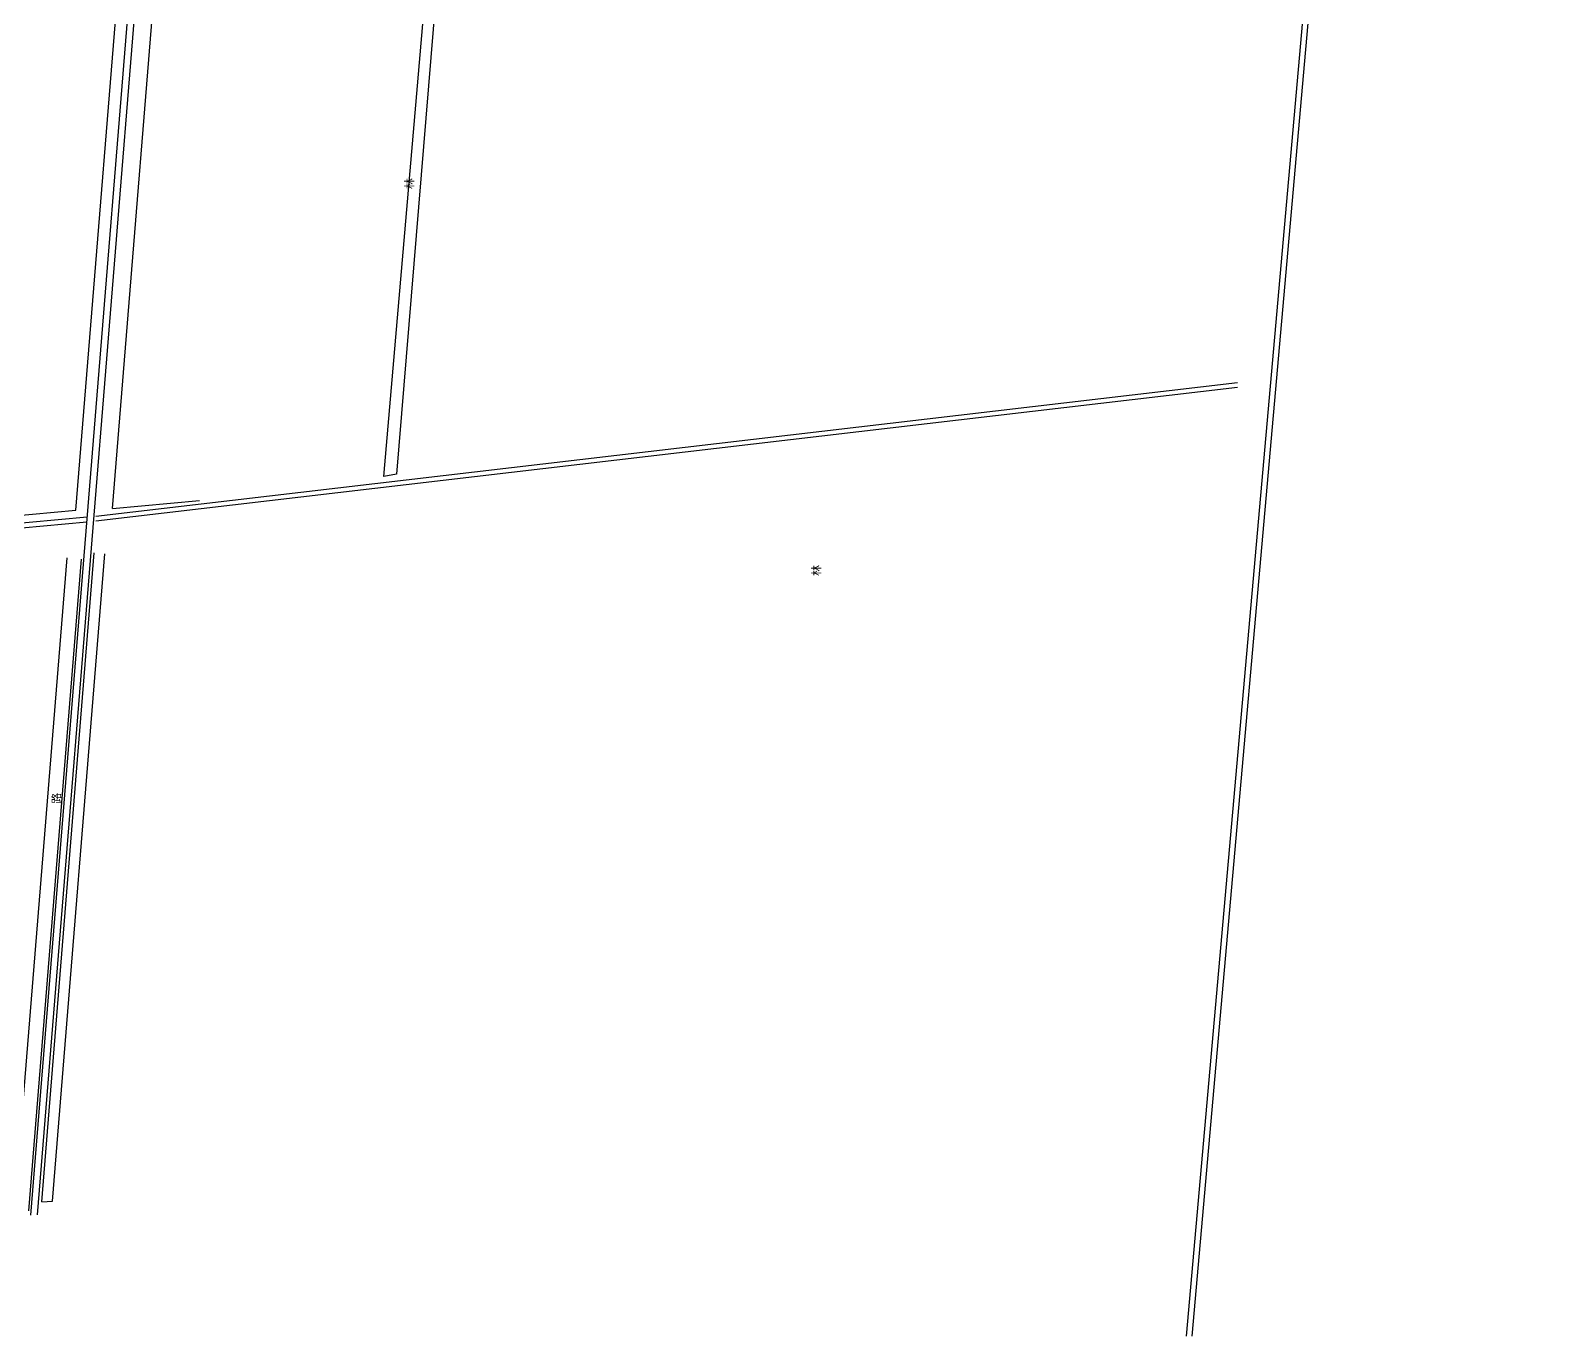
# Model space of a CAD drawing. Extents: x 544477 to 562575, y 4986974 to 4992709.
# Drawn here: x 561041 to 562575, y 4987748 to 4989054 of the extents above; entities that cross this region are included whole.
import ezdxf

# ---------------------------------------------------------------- set-up
doc = ezdxf.new("R2010")
doc.units = 0
doc.header["$LTSCALE"] = 10
doc.layers.add('路、林、渠', color=7, linetype='CONTINUOUS')
doc.styles.add('宋体', font='')
doc.styles.get('宋体').set_extended_font_data('SimSun')

msp = doc.modelspace()

# ---------------------------------------------------------------- linework, layer by layer
at = {"layer": '路、林、渠', "color": 5, "linetype": 'Continuous', "flags": 128}
for points, elevation in [([(562569.5, 4991974), (562196, 4987748.6)], 0.5), ([(562575, 4991974), (562201.5, 4987748.3)], 0.5), ([(561040.7, 4987869.4), (561365.5, 4991882.3), (561365.5, 4991906.8), (561364.6, 4991909.1), (561360.4, 4991910.5)], 1.6), ([(561040.7, 4987869.4), (561365.5, 4991882.3), (561365.5, 4991906.8), (561364.6, 4991909.1), (561360.4, 4991910.5)], 1.6), ([(561047.4, 4987869.9), (561372.3, 4991882.1), (561375, 4991907.6), (561375.7, 4991910.3), (561379.1, 4991912.3)], 1.6), ([(561047.4, 4987869.9), (561372.3, 4991882.1), (561375, 4991907.6), (561375.7, 4991910.3), (561379.1, 4991912.3)], 1.6)]:
    msp.add_lwpolyline(points, dxfattribs=dict(at, elevation=elevation))
at = {"layer": '路、林、渠', "color": 3, "linetype": 'Continuous', "flags": 128}
for points, elevation in [([(561085.7, 4988574.4), (561141.3, 4989261.3)], 0.9), ([(561122.4, 4988575.8), (561178.1, 4989264.3)], 0.7), ([(561122.4, 4988575.8), (561209.3, 4988583.9)], 0.4), ([(560998.7, 4988566.3), (561085.7, 4988574.4)], 0.6), ([(561024.5, 4987875), (561077.2, 4988526.6)], 0.8), ([(561038.6, 4987873.8), (561091.3, 4988525.4)], 0.9), ([(561051.7, 4987882.8), (561104.2, 4988531.7)], 1.2), ([(561062.4, 4987883.4), (561114.8, 4988530.8)], 1), ([(561051.7, 4987882.8), (561062.4, 4987883.4)], 1.1)]:
    msp.add_lwpolyline(points, dxfattribs=dict(at, elevation=elevation))
at = {"layer": '路、林、渠', "color": 3, "linetype": 'Continuous', "elevation": 0.5, "flags": 128}
msp.add_lwpolyline([(561450.4, 4989266), (561460.3, 4989266), (561406.3, 4988610.3), (561393.8, 4988608)], close=True, dxfattribs=at)
at = {"layer": '路、林、渠', "color": 4, "linetype": 'Continuous', "flags": 128}
for points, elevation in [([(561105.8, 4988568.4), (562247.4, 4988702)], 1.3), ([(561105.6, 4988563.8), (562247.2, 4988697.3)], 1.2), ([(561009.9, 4988554.6), (561096.8, 4988562.7)], 1.4), ([(561010.2, 4988559.5), (561097.2, 4988567.6)], 1.3)]:
    msp.add_lwpolyline(points, dxfattribs=dict(at, elevation=elevation))

# ---------------------------------------------------------------- texts
at = {"layer": '路、林、渠', "color": 3, "linetype": 'Continuous', "style": '宋体'}
msp.add_text('林', height=8, rotation=90, dxfattribs=at).set_placement((561423.4, 4988895.4, 1.2))
at = {"layer": '路、林、渠', "color": 1, "linetype": 'Continuous', "style": '宋体'}
msp.add_text('林', height=8, rotation=90, dxfattribs=at).set_placement((561830.2, 4988508.6, 1.2))
at = {"layer": '路、林、渠', "color": 5, "linetype": 'Continuous', "style": '宋体'}
msp.add_text('路', height=8, rotation=90, dxfattribs=at).set_placement((561070.4, 4988280.9, 1.2))
msp.add_text('路', height=8, rotation=90, dxfattribs=at).set_placement((561070.4, 4988280.9, 1.2))

doc.saveas('drawing.dxf')
